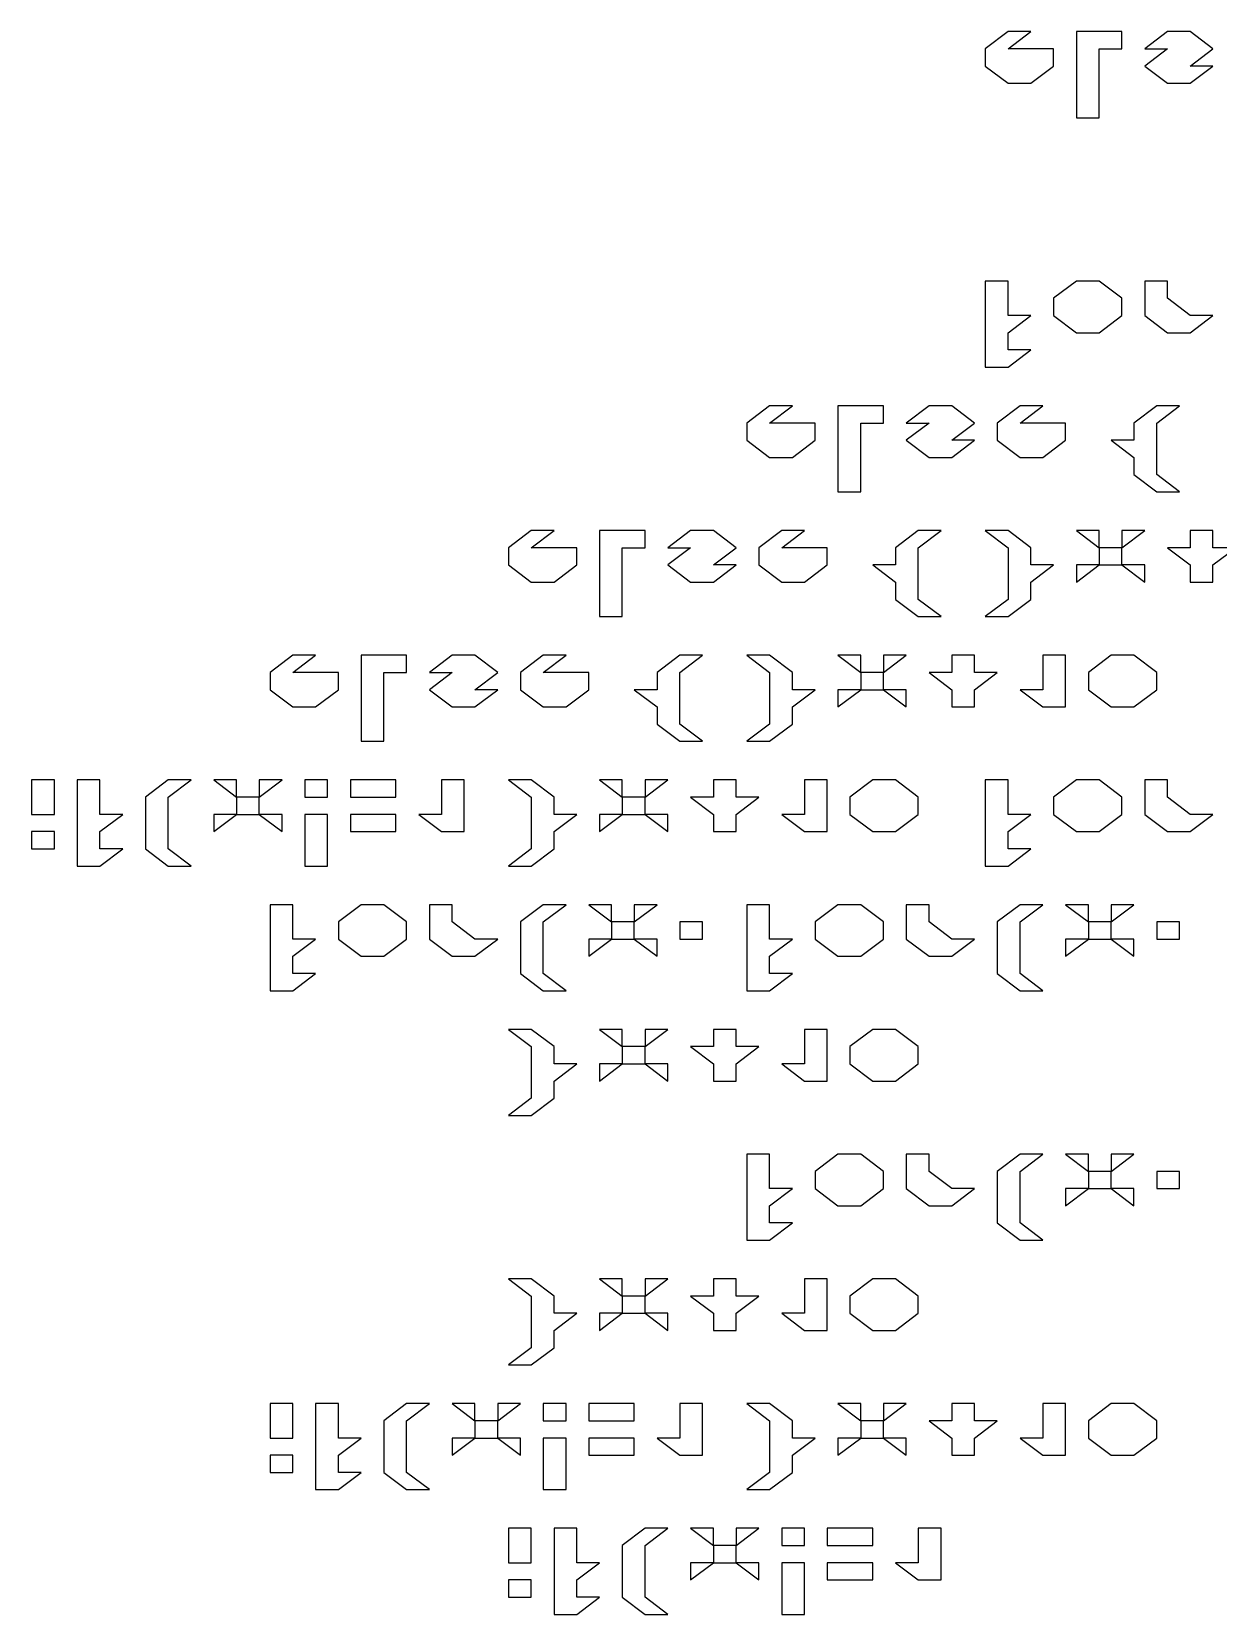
# Model space of a CAD drawing. Header units: metres. Extents: x 5 to 1205, y 4 to 740.
# Drawn here: x 5 to 557, y 4 to 740 of the extents above; entities that cross this region are included whole.
import ezdxf

# ---------------------------------------------------------------- set-up
doc = ezdxf.new("R2010")
doc.units = ezdxf.units.M

msp = doc.modelspace()

# ---------------------------------------------------------------- linework, layer by layer
for p, q in [((459.5227, 740), (448.9318, 732)), ((459.5227, 732), (470.11362, 740)), ((470.11362, 740), (459.5227, 740)), ((512.4773, 740), (491.29544, 740)), ((491.29544, 740), (491.29544, 700)), ((512.4773, 732), (512.4773, 740)), ((533.6591, 740), (523.0682, 732)), ((544.25, 740), (533.6591, 740)), ((554.8409, 732), (544.25, 740)), ((448.9318, 732), (448.9318, 724)), ((480.70453, 732), (459.5227, 732)), ((480.70453, 724), (480.70453, 732)), ((501.88632, 700), (501.88632, 732)), ((501.88632, 732), (512.4773, 732)), ((523.0682, 732), (533.6591, 732)), ((533.6591, 732), (523.0682, 724)), ((544.25, 724), (554.8409, 732)), ((448.9318, 724), (459.5227, 716)), ((470.11362, 716), (480.70453, 724)), ((523.0682, 724), (533.6591, 716)), ((544.25, 716), (554.8409, 724)), ((554.8409, 724), (544.25, 724)), ((459.5227, 716), (470.11362, 716)), ((533.6591, 716), (544.25, 716)), ((491.29544, 700), (501.88632, 700)), ((459.5227, 624), (448.9318, 624)), ((448.9318, 624), (448.9318, 584)), ((459.5227, 608), (459.5227, 624)), ((491.29544, 624), (480.70453, 616)), ((501.88632, 624), (491.29544, 624)), ((512.4773, 616), (501.88632, 624)), ((533.6591, 624), (523.0682, 624)), ((523.0682, 624), (523.0682, 608)), ((533.6591, 616), (533.6591, 624)), ((480.70453, 616), (480.70453, 608)), ((512.4773, 608), (512.4773, 616)), ((544.25, 608), (533.6591, 616)), ((459.5227, 600), (470.11362, 608)), ((470.11362, 608), (459.5227, 608)), ((480.70453, 608), (491.29544, 600)), ((501.88632, 600), (512.4773, 608)), ((523.0682, 608), (533.6591, 600)), ((544.25, 600), (554.8409, 608)), ((554.8409, 608), (544.25, 608)), ((459.5227, 592), (459.5227, 600)), ((491.29544, 600), (501.88632, 600)), ((533.6591, 600), (544.25, 600)), ((459.5227, 584), (470.11362, 592)), ((470.11362, 592), (459.5227, 592)), ((448.9318, 584), (459.5227, 584)), ((348.61362, 566), (338.0227, 558)), ((348.61362, 558), (359.20453, 566)), ((359.20453, 566), (348.61362, 566)), ((401.56815, 566), (380.38635, 566)), ((380.38635, 566), (380.38635, 526)), ((401.56815, 558), (401.56815, 566)), ((422.74997, 566), (412.15906, 558)), ((433.34088, 566), (422.74997, 566)), ((443.9318, 558), (433.34088, 566)), ((465.11362, 566), (454.5227, 558)), ((465.11362, 558), (475.70453, 566)), ((475.70453, 566), (465.11362, 566)), ((528.6591, 566), (518.0682, 558)), ((528.6591, 558), (539.25, 566)), ((539.25, 566), (528.6591, 566)), ((338.0227, 558), (338.0227, 550)), ((369.79544, 558), (348.61362, 558)), ((369.79544, 550), (369.79544, 558)), ((390.97726, 526), (390.97726, 558)), ((390.97726, 558), (401.56815, 558)), ((412.15906, 558), (422.74997, 558)), ((422.74997, 558), (412.15906, 550)), ((433.34088, 550), (443.9318, 558)), ((454.5227, 558), (454.5227, 550)), ((486.29544, 558), (465.11362, 558)), ((486.29544, 550), (486.29544, 558)), ((518.0682, 558), (518.0682, 550)), ((528.6591, 534), (528.6591, 558)), ((338.0227, 550), (348.61362, 542)), ((359.20453, 542), (369.79544, 550)), ((412.15906, 550), (422.74997, 542)), ((433.34088, 542), (443.9318, 550)), ((443.9318, 550), (433.34088, 550)), ((454.5227, 550), (465.11362, 542)), ((475.70453, 542), (486.29544, 550)), ((518.0682, 550), (507.47726, 550)), ((507.47726, 550), (518.0682, 542)), ((348.61362, 542), (359.20453, 542)), ((422.74997, 542), (433.34088, 542)), ((465.11362, 542), (475.70453, 542)), ((518.0682, 542), (518.0682, 534)), ((518.0682, 534), (528.6591, 526)), ((539.25, 526), (528.6591, 534)), ((380.38635, 526), (390.97726, 526)), ((528.6591, 526), (539.25, 526)), ((237.70454, 508), (227.11363, 500)), ((237.70454, 500), (248.29546, 508)), ((248.29546, 508), (237.70454, 508)), ((290.6591, 508), (269.47726, 508)), ((269.47726, 508), (269.47726, 468)), ((290.6591, 500), (290.6591, 508)), ((311.84088, 508), (301.24997, 500)), ((322.4318, 508), (311.84088, 508)), ((333.0227, 500), (322.4318, 508)), ((354.20453, 508), (343.61362, 500)), ((354.20453, 500), (364.79544, 508)), ((364.79544, 508), (354.20453, 508)), ((417.74997, 508), (407.1591, 500)), ((417.74997, 500), (428.34088, 508)), ((428.34088, 508), (417.74997, 508)), ((459.5227, 508), (448.9318, 508)), ((448.9318, 508), (459.5227, 500)), ((470.11362, 500), (459.5227, 508)), ((501.88632, 508), (491.29544, 508)), ((491.29544, 508), (501.88632, 500)), ((501.88632, 500), (501.88632, 508)), ((512.4773, 500), (523.0682, 508)), ((523.0682, 508), (512.4773, 508)), ((512.4773, 508), (512.4773, 500)), ((554.8409, 508), (544.25, 508)), ((544.25, 508), (544.25, 500)), ((554.8409, 500), (554.8409, 508)), ((227.11363, 500), (227.11363, 492)), ((258.88635, 500), (237.70454, 500)), ((258.88635, 492), (258.88635, 500)), ((280.06815, 468), (280.06815, 500)), ((280.06815, 500), (290.6591, 500)), ((301.24997, 500), (311.84088, 500)), ((311.84088, 500), (301.24997, 492)), ((322.4318, 492), (333.0227, 500)), ((343.61362, 500), (343.61362, 492)), ((375.38632, 500), (354.20453, 500)), ((375.38632, 492), (375.38632, 500)), ((407.1591, 500), (407.1591, 492)), ((417.74997, 476), (417.74997, 500)), ((459.5227, 500), (459.5227, 476)), ((470.11362, 492), (470.11362, 500)), ((512.4773, 500), (501.88632, 500)), ((501.88632, 500), (501.88632, 492)), ((512.4773, 492), (512.4773, 500)), ((544.25, 500), (533.6591, 500)), ((533.6591, 500), (544.25, 492)), ((554.8409, 492), (565.4318, 500)), ((565.4318, 500), (554.8409, 500)), ((227.11363, 492), (237.70454, 484)), ((248.29546, 484), (258.88635, 492)), ((301.24997, 492), (311.84088, 484)), ((322.4318, 484), (333.0227, 492)), ((333.0227, 492), (322.4318, 492)), ((343.61362, 492), (354.20453, 484)), ((364.79544, 484), (375.38632, 492)), ((407.1591, 492), (396.56815, 492)), ((396.56815, 492), (407.1591, 484)), ((470.11362, 484), (480.70453, 492)), ((480.70453, 492), (470.11362, 492)), ((491.29544, 484), (501.88632, 492)), ((501.88632, 492), (491.29544, 492)), ((491.29544, 492), (491.29544, 484)), ((501.88632, 492), (512.4773, 492)), ((512.4773, 492), (523.0682, 484)), ((523.0682, 492), (512.4773, 492)), ((523.0682, 484), (523.0682, 492)), ((544.25, 492), (544.25, 484)), ((554.8409, 484), (554.8409, 492)), ((237.70454, 484), (248.29546, 484)), ((311.84088, 484), (322.4318, 484)), ((354.20453, 484), (364.79544, 484)), ((407.1591, 484), (407.1591, 476)), ((470.11362, 476), (470.11362, 484)), ((544.25, 484), (554.8409, 484)), ((407.1591, 476), (417.74997, 468)), ((428.34088, 468), (417.74997, 476)), ((459.5227, 476), (448.9318, 468)), ((459.5227, 468), (470.11362, 476)), ((269.47726, 468), (280.06815, 468)), ((417.74997, 468), (428.34088, 468)), ((448.9318, 468), (459.5227, 468)), ((126.79546, 450), (116.20454, 442)), ((126.79546, 442), (137.38637, 450)), ((137.38637, 450), (126.79546, 450)), ((179.75, 450), (158.56818, 450)), ((158.56818, 450), (158.56818, 410)), ((179.75, 442), (179.75, 450)), ((200.93181, 450), (190.3409, 442)), ((211.52272, 450), (200.93181, 450)), ((222.11363, 442), (211.52272, 450)), ((243.29546, 450), (232.70454, 442)), ((243.29546, 442), (253.88637, 450)), ((253.88637, 450), (243.29546, 450)), ((306.8409, 450), (296.24997, 442)), ((306.8409, 442), (317.4318, 450)), ((317.4318, 450), (306.8409, 450)), ((348.61362, 450), (338.0227, 450)), ((338.0227, 450), (348.61362, 442)), ((359.20453, 442), (348.61362, 450)), ((390.97726, 450), (380.38635, 450)), ((380.38635, 450), (390.97726, 442)), ((390.97726, 442), (390.97726, 450)), ((401.56815, 442), (412.15906, 450)), ((412.15906, 450), (401.56815, 450)), ((401.56815, 450), (401.56815, 442)), ((443.9318, 450), (433.34088, 450)), ((433.34088, 450), (433.34088, 442)), ((443.9318, 442), (443.9318, 450)), ((486.29544, 450), (475.70453, 450)), ((475.70453, 450), (475.70453, 434)), ((486.29544, 426), (486.29544, 450)), ((507.47726, 450), (496.88632, 442)), ((518.0682, 450), (507.47726, 450)), ((528.6591, 442), (518.0682, 450)), ((116.20454, 442), (116.20454, 434)), ((147.97728, 442), (126.79546, 442)), ((147.97728, 434), (147.97728, 442)), ((169.15909, 410), (169.15909, 442)), ((169.15909, 442), (179.75, 442)), ((190.3409, 442), (200.93181, 442)), ((200.93181, 442), (190.3409, 434)), ((211.52272, 434), (222.11363, 442)), ((232.70454, 442), (232.70454, 434)), ((264.47726, 442), (243.29546, 442)), ((264.47726, 434), (264.47726, 442)), ((296.24997, 442), (296.24997, 434)), ((306.8409, 418), (306.8409, 442)), ((348.61362, 442), (348.61362, 418)), ((359.20453, 434), (359.20453, 442)), ((401.56815, 442), (390.97726, 442)), ((390.97726, 442), (390.97726, 434)), ((401.56815, 434), (401.56815, 442)), ((433.34088, 442), (422.74997, 442)), ((422.74997, 442), (433.34088, 434)), ((443.9318, 434), (454.5227, 442)), ((454.5227, 442), (443.9318, 442)), ((496.88632, 442), (496.88632, 434)), ((528.6591, 434), (528.6591, 442)), ((116.20454, 434), (126.79546, 426)), ((137.38637, 426), (147.97728, 434)), ((190.3409, 434), (200.93181, 426)), ((211.52272, 426), (222.11363, 434)), ((222.11363, 434), (211.52272, 434)), ((232.70454, 434), (243.29546, 426)), ((253.88637, 426), (264.47726, 434)), ((296.24997, 434), (285.6591, 434)), ((285.6591, 434), (296.24997, 426)), ((359.20453, 426), (369.79544, 434)), ((369.79544, 434), (359.20453, 434)), ((380.38635, 426), (390.97726, 434)), ((390.97726, 434), (380.38635, 434)), ((380.38635, 434), (380.38635, 426)), ((390.97726, 434), (401.56815, 434)), ((401.56815, 434), (412.15906, 426)), ((412.15906, 434), (401.56815, 434)), ((412.15906, 426), (412.15906, 434)), ((433.34088, 434), (433.34088, 426)), ((443.9318, 426), (443.9318, 434)), ((475.70453, 434), (465.11362, 434)), ((465.11362, 434), (475.70453, 426)), ((496.88632, 434), (507.47726, 426)), ((518.0682, 426), (528.6591, 434)), ((126.79546, 426), (137.38637, 426)), ((200.93181, 426), (211.52272, 426)), ((243.29546, 426), (253.88637, 426)), ((296.24997, 426), (296.24997, 418)), ((359.20453, 418), (359.20453, 426)), ((433.34088, 426), (443.9318, 426)), ((475.70453, 426), (486.29544, 426)), ((507.47726, 426), (518.0682, 426)), ((296.24997, 418), (306.8409, 410)), ((317.4318, 410), (306.8409, 418)), ((348.61362, 418), (338.0227, 410)), ((348.61362, 410), (359.20453, 418)), ((158.56818, 410), (169.15909, 410)), ((306.8409, 410), (317.4318, 410)), ((338.0227, 410), (348.61362, 410)), ((15.88636, 392), (5.29545, 392)), ((5.29545, 392), (5.29545, 376)), ((15.88636, 376), (15.88636, 392)), ((37.06818, 392), (26.47727, 392)), ((26.47727, 392), (26.47727, 352)), ((37.06818, 376), (37.06818, 392)), ((68.84091, 392), (58.25, 384)), ((68.84091, 384), (79.43182, 392)), ((79.43182, 392), (68.84091, 392)), ((100.61364, 392), (90.02273, 392)), ((90.02273, 392), (100.61364, 384)), ((100.61364, 384), (100.61364, 392)), ((111.20454, 384), (121.79546, 392)), ((121.79546, 392), (111.20454, 392)), ((111.20454, 392), (111.20454, 384)), ((142.97728, 392), (132.38637, 392)), ((132.38637, 392), (132.38637, 384)), ((142.97728, 384), (142.97728, 392)), ((174.75, 392), (153.56818, 392)), ((153.56818, 392), (153.56818, 384)), ((174.75, 384), (174.75, 392)), ((206.52272, 392), (195.93182, 392)), ((195.93182, 392), (195.93182, 376)), ((206.52272, 368), (206.52272, 392)), ((237.70454, 392), (227.11363, 392)), ((227.11363, 392), (237.70454, 384)), ((248.29546, 384), (237.70454, 392)), ((280.06815, 392), (269.47726, 392)), ((269.47726, 392), (280.06815, 384)), ((280.06815, 384), (280.06815, 392)), ((290.6591, 384), (301.24997, 392)), ((301.24997, 392), (290.6591, 392)), ((290.6591, 392), (290.6591, 384)), ((333.0227, 392), (322.4318, 392)), ((322.4318, 392), (322.4318, 384)), ((333.0227, 384), (333.0227, 392)), ((375.38632, 392), (364.79544, 392)), ((364.79544, 392), (364.79544, 376)), ((375.38632, 368), (375.38632, 392)), ((396.56815, 392), (385.97726, 384)), ((407.1591, 392), (396.56815, 392)), ((417.74997, 384), (407.1591, 392)), ((459.5227, 392), (448.9318, 392)), ((448.9318, 392), (448.9318, 352)), ((459.5227, 376), (459.5227, 392)), ((491.29544, 392), (480.70453, 384)), ((501.88632, 392), (491.29544, 392)), ((512.4773, 384), (501.88632, 392)), ((533.6591, 392), (523.0682, 392)), ((523.0682, 392), (523.0682, 376)), ((533.6591, 384), (533.6591, 392)), ((58.25, 384), (58.25, 360)), ((68.84091, 360), (68.84091, 384)), ((111.20454, 384), (100.61364, 384)), ((100.61364, 384), (100.61364, 376)), ((111.20454, 376), (111.20454, 384)), ((132.38637, 384), (142.97728, 384)), ((153.56818, 384), (174.75, 384)), ((237.70454, 384), (237.70454, 360)), ((248.29546, 376), (248.29546, 384)), ((290.6591, 384), (280.06815, 384)), ((280.06815, 384), (280.06815, 376)), ((290.6591, 376), (290.6591, 384)), ((322.4318, 384), (311.84088, 384)), ((311.84088, 384), (322.4318, 376)), ((333.0227, 376), (343.61362, 384)), ((343.61362, 384), (333.0227, 384)), ((385.97726, 384), (385.97726, 376)), ((417.74997, 376), (417.74997, 384)), ((480.70453, 384), (480.70453, 376)), ((512.4773, 376), (512.4773, 384)), ((544.25, 376), (533.6591, 384)), ((5.29545, 376), (15.88636, 376)), ((37.06818, 368), (47.65909, 376)), ((47.65909, 376), (37.06818, 376)), ((90.02273, 368), (100.61364, 376)), ((100.61364, 376), (90.02273, 376)), ((90.02273, 376), (90.02273, 368)), ((100.61364, 376), (111.20454, 376)), ((111.20454, 376), (121.79546, 368)), ((121.79546, 376), (111.20454, 376)), ((121.79546, 368), (121.79546, 376)), ((142.97728, 376), (132.38637, 376)), ((132.38637, 376), (132.38637, 352)), ((142.97728, 352), (142.97728, 376)), ((174.75, 376), (153.56818, 376)), ((153.56818, 376), (153.56818, 368)), ((174.75, 368), (174.75, 376)), ((195.93182, 376), (185.34091, 376)), ((185.34091, 376), (195.93182, 368)), ((248.29546, 368), (258.88635, 376)), ((258.88635, 376), (248.29546, 376)), ((269.47726, 368), (280.06815, 376)), ((280.06815, 376), (269.47726, 376)), ((269.47726, 376), (269.47726, 368)), ((280.06815, 376), (290.6591, 376)), ((290.6591, 376), (301.24997, 368)), ((301.24997, 376), (290.6591, 376)), ((301.24997, 368), (301.24997, 376)), ((322.4318, 376), (322.4318, 368)), ((333.0227, 368), (333.0227, 376)), ((364.79544, 376), (354.20453, 376)), ((354.20453, 376), (364.79544, 368)), ((385.97726, 376), (396.56815, 368)), ((407.1591, 368), (417.74997, 376)), ((459.5227, 368), (470.11362, 376)), ((470.11362, 376), (459.5227, 376)), ((480.70453, 376), (491.29544, 368)), ((501.88632, 368), (512.4773, 376)), ((523.0682, 376), (533.6591, 368)), ((544.25, 368), (554.8409, 376)), ((554.8409, 376), (544.25, 376)), ((15.88636, 368), (5.29545, 368)), ((5.29545, 368), (5.29545, 360)), ((15.88636, 360), (15.88636, 368)), ((37.06818, 360), (37.06818, 368)), ((153.56818, 368), (174.75, 368)), ((195.93182, 368), (206.52272, 368)), ((248.29546, 360), (248.29546, 368)), ((322.4318, 368), (333.0227, 368)), ((364.79544, 368), (375.38632, 368)), ((396.56815, 368), (407.1591, 368)), ((459.5227, 360), (459.5227, 368)), ((491.29544, 368), (501.88632, 368)), ((533.6591, 368), (544.25, 368)), ((5.29545, 360), (15.88636, 360)), ((37.06818, 352), (47.65909, 360)), ((47.65909, 360), (37.06818, 360)), ((58.25, 360), (68.84091, 352)), ((79.43182, 352), (68.84091, 360)), ((237.70454, 360), (227.11363, 352)), ((237.70454, 352), (248.29546, 360)), ((459.5227, 352), (470.11362, 360)), ((470.11362, 360), (459.5227, 360)), ((26.47727, 352), (37.06818, 352)), ((68.84091, 352), (79.43182, 352)), ((132.38637, 352), (142.97728, 352)), ((227.11363, 352), (237.70454, 352)), ((448.9318, 352), (459.5227, 352)), ((126.79546, 334), (116.20454, 334)), ((116.20454, 334), (116.20454, 294)), ((126.79546, 318), (126.79546, 334)), ((158.56818, 334), (147.97728, 326)), ((169.15909, 334), (158.56818, 334)), ((179.75, 326), (169.15909, 334)), ((200.93181, 334), (190.3409, 334)), ((190.3409, 334), (190.3409, 318)), ((200.93181, 326), (200.93181, 334)), ((243.29546, 334), (232.70454, 326)), ((243.29546, 326), (253.88637, 334)), ((253.88637, 334), (243.29546, 334)), ((275.06815, 334), (264.47726, 334)), ((264.47726, 334), (275.06815, 326)), ((275.06815, 326), (275.06815, 334)), ((285.6591, 326), (296.24997, 334)), ((296.24997, 334), (285.6591, 334)), ((285.6591, 334), (285.6591, 326)), ((348.61362, 334), (338.0227, 334)), ((338.0227, 334), (338.0227, 294)), ((348.61362, 318), (348.61362, 334)), ((380.38635, 334), (369.79544, 326)), ((390.97726, 334), (380.38635, 334)), ((401.56815, 326), (390.97726, 334)), ((422.74997, 334), (412.15906, 334)), ((412.15906, 334), (412.15906, 318)), ((422.74997, 326), (422.74997, 334)), ((465.11362, 334), (454.5227, 326)), ((465.11362, 326), (475.70453, 334)), ((475.70453, 334), (465.11362, 334)), ((496.88632, 334), (486.29544, 334)), ((486.29544, 334), (496.88632, 326)), ((496.88632, 326), (496.88632, 334)), ((507.47726, 326), (518.0682, 334)), ((518.0682, 334), (507.47726, 334)), ((507.47726, 334), (507.47726, 326)), ((147.97728, 326), (147.97728, 318)), ((179.75, 318), (179.75, 326)), ((211.52272, 318), (200.93181, 326)), ((232.70454, 326), (232.70454, 302)), ((243.29546, 302), (243.29546, 326)), ((285.6591, 326), (275.06815, 326)), ((275.06815, 326), (275.06815, 318)), ((285.6591, 318), (285.6591, 326)), ((317.4318, 326), (306.8409, 326)), ((306.8409, 326), (306.8409, 318)), ((317.4318, 318), (317.4318, 326)), ((369.79544, 326), (369.79544, 318)), ((401.56815, 318), (401.56815, 326)), ((433.34088, 318), (422.74997, 326)), ((454.5227, 326), (454.5227, 302)), ((465.11362, 302), (465.11362, 326)), ((507.47726, 326), (496.88632, 326)), ((496.88632, 326), (496.88632, 318)), ((507.47726, 318), (507.47726, 326)), ((539.25, 326), (528.6591, 326)), ((528.6591, 326), (528.6591, 318)), ((539.25, 318), (539.25, 326)), ((126.79546, 310), (137.38637, 318)), ((137.38637, 318), (126.79546, 318)), ((147.97728, 318), (158.56818, 310)), ((169.15909, 310), (179.75, 318)), ((190.3409, 318), (200.93181, 310)), ((211.52272, 310), (222.11363, 318)), ((222.11363, 318), (211.52272, 318)), ((264.47726, 310), (275.06815, 318)), ((275.06815, 318), (264.47726, 318)), ((264.47726, 318), (264.47726, 310)), ((275.06815, 318), (285.6591, 318)), ((285.6591, 318), (296.24997, 310)), ((296.24997, 318), (285.6591, 318)), ((296.24997, 310), (296.24997, 318)), ((306.8409, 318), (317.4318, 318)), ((348.61362, 310), (359.20453, 318)), ((359.20453, 318), (348.61362, 318)), ((369.79544, 318), (380.38635, 310)), ((390.97726, 310), (401.56815, 318)), ((412.15906, 318), (422.74997, 310)), ((433.34088, 310), (443.9318, 318)), ((443.9318, 318), (433.34088, 318)), ((486.29544, 310), (496.88632, 318)), ((496.88632, 318), (486.29544, 318)), ((486.29544, 318), (486.29544, 310)), ((496.88632, 318), (507.47726, 318)), ((507.47726, 318), (518.0682, 310)), ((518.0682, 318), (507.47726, 318)), ((518.0682, 310), (518.0682, 318)), ((528.6591, 318), (539.25, 318)), ((126.79546, 302), (126.79546, 310)), ((158.56818, 310), (169.15909, 310)), ((200.93181, 310), (211.52272, 310)), ((348.61362, 302), (348.61362, 310)), ((380.38635, 310), (390.97726, 310)), ((422.74997, 310), (433.34088, 310)), ((126.79546, 294), (137.38637, 302)), ((137.38637, 302), (126.79546, 302)), ((232.70454, 302), (243.29546, 294)), ((253.88637, 294), (243.29546, 302)), ((348.61362, 294), (359.20453, 302)), ((359.20453, 302), (348.61362, 302)), ((454.5227, 302), (465.11362, 294)), ((475.70453, 294), (465.11362, 302)), ((116.20454, 294), (126.79546, 294)), ((243.29546, 294), (253.88637, 294)), ((338.0227, 294), (348.61362, 294)), ((465.11362, 294), (475.70453, 294)), ((237.70454, 276), (227.11363, 276)), ((227.11363, 276), (237.70454, 268)), ((248.29546, 268), (237.70454, 276)), ((280.06815, 276), (269.47726, 276)), ((269.47726, 276), (280.06815, 268)), ((280.06815, 268), (280.06815, 276)), ((290.6591, 268), (301.24997, 276)), ((301.24997, 276), (290.6591, 276)), ((290.6591, 276), (290.6591, 268)), ((333.0227, 276), (322.4318, 276)), ((322.4318, 276), (322.4318, 268)), ((333.0227, 268), (333.0227, 276)), ((375.38632, 276), (364.79544, 276)), ((364.79544, 276), (364.79544, 260)), ((375.38632, 252), (375.38632, 276)), ((396.56815, 276), (385.97726, 268)), ((407.1591, 276), (396.56815, 276)), ((417.74997, 268), (407.1591, 276)), ((237.70454, 268), (237.70454, 244)), ((248.29546, 260), (248.29546, 268)), ((290.6591, 268), (280.06815, 268)), ((280.06815, 268), (280.06815, 260)), ((290.6591, 260), (290.6591, 268)), ((322.4318, 268), (311.84088, 268)), ((311.84088, 268), (322.4318, 260)), ((333.0227, 260), (343.61362, 268)), ((343.61362, 268), (333.0227, 268)), ((385.97726, 268), (385.97726, 260)), ((417.74997, 260), (417.74997, 268)), ((248.29546, 252), (258.88635, 260)), ((258.88635, 260), (248.29546, 260)), ((269.47726, 252), (280.06815, 260)), ((280.06815, 260), (269.47726, 260)), ((269.47726, 260), (269.47726, 252)), ((280.06815, 260), (290.6591, 260)), ((290.6591, 260), (301.24997, 252)), ((301.24997, 260), (290.6591, 260)), ((301.24997, 252), (301.24997, 260)), ((322.4318, 260), (322.4318, 252)), ((333.0227, 252), (333.0227, 260)), ((364.79544, 260), (354.20453, 260)), ((354.20453, 260), (364.79544, 252)), ((385.97726, 260), (396.56815, 252)), ((407.1591, 252), (417.74997, 260)), ((248.29546, 244), (248.29546, 252)), ((322.4318, 252), (333.0227, 252)), ((364.79544, 252), (375.38632, 252)), ((396.56815, 252), (407.1591, 252)), ((237.70454, 244), (227.11363, 236)), ((237.70454, 236), (248.29546, 244)), ((227.11363, 236), (237.70454, 236)), ((348.61362, 218), (338.0227, 218)), ((338.0227, 218), (338.0227, 178)), ((348.61362, 202), (348.61362, 218)), ((380.38635, 218), (369.79544, 210)), ((390.97726, 218), (380.38635, 218)), ((401.56815, 210), (390.97726, 218)), ((422.74997, 218), (412.15906, 218)), ((412.15906, 218), (412.15906, 202)), ((422.74997, 210), (422.74997, 218)), ((465.11362, 218), (454.5227, 210)), ((465.11362, 210), (475.70453, 218)), ((475.70453, 218), (465.11362, 218)), ((496.88632, 218), (486.29544, 218)), ((486.29544, 218), (496.88632, 210)), ((496.88632, 210), (496.88632, 218)), ((507.47726, 210), (518.0682, 218)), ((518.0682, 218), (507.47726, 218)), ((507.47726, 218), (507.47726, 210)), ((369.79544, 210), (369.79544, 202)), ((401.56815, 202), (401.56815, 210)), ((433.34088, 202), (422.74997, 210)), ((454.5227, 210), (454.5227, 186)), ((465.11362, 186), (465.11362, 210)), ((507.47726, 210), (496.88632, 210)), ((496.88632, 210), (496.88632, 202)), ((507.47726, 202), (507.47726, 210)), ((539.25, 210), (528.6591, 210)), ((528.6591, 210), (528.6591, 202)), ((539.25, 202), (539.25, 210)), ((348.61362, 194), (359.20453, 202)), ((359.20453, 202), (348.61362, 202)), ((369.79544, 202), (380.38635, 194)), ((390.97726, 194), (401.56815, 202)), ((412.15906, 202), (422.74997, 194)), ((433.34088, 194), (443.9318, 202)), ((443.9318, 202), (433.34088, 202)), ((486.29544, 194), (496.88632, 202)), ((496.88632, 202), (486.29544, 202)), ((486.29544, 202), (486.29544, 194)), ((496.88632, 202), (507.47726, 202)), ((507.47726, 202), (518.0682, 194)), ((518.0682, 202), (507.47726, 202)), ((518.0682, 194), (518.0682, 202)), ((528.6591, 202), (539.25, 202)), ((348.61362, 186), (348.61362, 194)), ((380.38635, 194), (390.97726, 194)), ((422.74997, 194), (433.34088, 194)), ((348.61362, 178), (359.20453, 186)), ((359.20453, 186), (348.61362, 186)), ((454.5227, 186), (465.11362, 178)), ((475.70453, 178), (465.11362, 186)), ((338.0227, 178), (348.61362, 178)), ((465.11362, 178), (475.70453, 178)), ((237.70454, 160), (227.11363, 160)), ((227.11363, 160), (237.70454, 152)), ((248.29546, 152), (237.70454, 160)), ((280.06815, 160), (269.47726, 160)), ((269.47726, 160), (280.06815, 152)), ((280.06815, 152), (280.06815, 160)), ((290.6591, 152), (301.24997, 160)), ((301.24997, 160), (290.6591, 160)), ((290.6591, 160), (290.6591, 152)), ((333.0227, 160), (322.4318, 160)), ((322.4318, 160), (322.4318, 152)), ((333.0227, 152), (333.0227, 160)), ((375.38632, 160), (364.79544, 160)), ((364.79544, 160), (364.79544, 144)), ((375.38632, 136), (375.38632, 160)), ((396.56815, 160), (385.97726, 152)), ((407.1591, 160), (396.56815, 160)), ((417.74997, 152), (407.1591, 160)), ((237.70454, 152), (237.70454, 128)), ((248.29546, 144), (248.29546, 152)), ((290.6591, 152), (280.06815, 152)), ((280.06815, 152), (280.06815, 144)), ((290.6591, 144), (290.6591, 152)), ((322.4318, 152), (311.84088, 152)), ((311.84088, 152), (322.4318, 144)), ((333.0227, 144), (343.61362, 152)), ((343.61362, 152), (333.0227, 152)), ((385.97726, 152), (385.97726, 144)), ((417.74997, 144), (417.74997, 152)), ((248.29546, 136), (258.88635, 144)), ((258.88635, 144), (248.29546, 144)), ((269.47726, 136), (280.06815, 144)), ((280.06815, 144), (269.47726, 144)), ((269.47726, 144), (269.47726, 136)), ((280.06815, 144), (290.6591, 144)), ((290.6591, 144), (301.24997, 136)), ((301.24997, 144), (290.6591, 144)), ((301.24997, 136), (301.24997, 144)), ((322.4318, 144), (322.4318, 136)), ((333.0227, 136), (333.0227, 144)), ((364.79544, 144), (354.20453, 144)), ((354.20453, 144), (364.79544, 136)), ((385.97726, 144), (396.56815, 136)), ((407.1591, 136), (417.74997, 144)), ((248.29546, 128), (248.29546, 136)), ((322.4318, 136), (333.0227, 136)), ((364.79544, 136), (375.38632, 136)), ((396.56815, 136), (407.1591, 136)), ((237.70454, 128), (227.11363, 120)), ((237.70454, 120), (248.29546, 128)), ((227.11363, 120), (237.70454, 120)), ((126.79546, 102), (116.20454, 102)), ((116.20454, 102), (116.20454, 86)), ((126.79546, 86), (126.79546, 102)), ((147.97728, 102), (137.38637, 102)), ((137.38637, 102), (137.38637, 62)), ((147.97728, 86), (147.97728, 102)), ((179.75, 102), (169.15909, 94)), ((179.75, 94), (190.3409, 102)), ((190.3409, 102), (179.75, 102)), ((211.52272, 102), (200.93181, 102)), ((200.93181, 102), (211.52272, 94)), ((211.52272, 94), (211.52272, 102)), ((222.11363, 94), (232.70454, 102)), ((232.70454, 102), (222.11363, 102)), ((222.11363, 102), (222.11363, 94)), ((253.88637, 102), (243.29546, 102)), ((243.29546, 102), (243.29546, 94)), ((253.88637, 94), (253.88637, 102)), ((285.6591, 102), (264.47726, 102)), ((264.47726, 102), (264.47726, 94)), ((285.6591, 94), (285.6591, 102)), ((317.4318, 102), (306.8409, 102)), ((306.8409, 102), (306.8409, 86)), ((317.4318, 78), (317.4318, 102)), ((348.61362, 102), (338.0227, 102)), ((338.0227, 102), (348.61362, 94)), ((359.20453, 94), (348.61362, 102)), ((390.97726, 102), (380.38635, 102)), ((380.38635, 102), (390.97726, 94)), ((390.97726, 94), (390.97726, 102)), ((401.56815, 94), (412.15906, 102)), ((412.15906, 102), (401.56815, 102)), ((401.56815, 102), (401.56815, 94)), ((443.9318, 102), (433.34088, 102)), ((433.34088, 102), (433.34088, 94)), ((443.9318, 94), (443.9318, 102)), ((486.29544, 102), (475.70453, 102)), ((475.70453, 102), (475.70453, 86)), ((486.29544, 78), (486.29544, 102)), ((507.47726, 102), (496.88632, 94)), ((518.0682, 102), (507.47726, 102)), ((528.6591, 94), (518.0682, 102)), ((169.15909, 94), (169.15909, 70)), ((179.75, 70), (179.75, 94)), ((222.11363, 94), (211.52272, 94)), ((211.52272, 94), (211.52272, 86)), ((222.11363, 86), (222.11363, 94)), ((243.29546, 94), (253.88637, 94)), ((264.47726, 94), (285.6591, 94)), ((348.61362, 94), (348.61362, 70)), ((359.20453, 86), (359.20453, 94)), ((401.56815, 94), (390.97726, 94)), ((390.97726, 94), (390.97726, 86)), ((401.56815, 86), (401.56815, 94)), ((433.34088, 94), (422.74997, 94)), ((422.74997, 94), (433.34088, 86)), ((443.9318, 86), (454.5227, 94)), ((454.5227, 94), (443.9318, 94)), ((496.88632, 94), (496.88632, 86)), ((528.6591, 86), (528.6591, 94)), ((116.20454, 86), (126.79546, 86)), ((147.97728, 78), (158.56818, 86)), ((158.56818, 86), (147.97728, 86)), ((200.93181, 78), (211.52272, 86)), ((211.52272, 86), (200.93181, 86)), ((200.93181, 86), (200.93181, 78)), ((211.52272, 86), (222.11363, 86)), ((222.11363, 86), (232.70454, 78)), ((232.70454, 86), (222.11363, 86)), ((232.70454, 78), (232.70454, 86)), ((253.88637, 86), (243.29546, 86)), ((243.29546, 86), (243.29546, 62)), ((253.88637, 62), (253.88637, 86)), ((285.6591, 86), (264.47726, 86)), ((264.47726, 86), (264.47726, 78)), ((285.6591, 78), (285.6591, 86)), ((306.8409, 86), (296.24997, 86)), ((296.24997, 86), (306.8409, 78)), ((359.20453, 78), (369.79544, 86)), ((369.79544, 86), (359.20453, 86)), ((380.38635, 78), (390.97726, 86)), ((390.97726, 86), (380.38635, 86)), ((380.38635, 86), (380.38635, 78)), ((390.97726, 86), (401.56815, 86)), ((401.56815, 86), (412.15906, 78)), ((412.15906, 86), (401.56815, 86)), ((412.15906, 78), (412.15906, 86)), ((433.34088, 86), (433.34088, 78)), ((443.9318, 78), (443.9318, 86)), ((475.70453, 86), (465.11362, 86)), ((465.11362, 86), (475.70453, 78)), ((496.88632, 86), (507.47726, 78)), ((518.0682, 78), (528.6591, 86)), ((126.79546, 78), (116.20454, 78)), ((116.20454, 78), (116.20454, 70)), ((126.79546, 70), (126.79546, 78)), ((147.97728, 70), (147.97728, 78)), ((264.47726, 78), (285.6591, 78)), ((306.8409, 78), (317.4318, 78)), ((359.20453, 70), (359.20453, 78)), ((433.34088, 78), (443.9318, 78)), ((475.70453, 78), (486.29544, 78)), ((507.47726, 78), (518.0682, 78)), ((116.20454, 70), (126.79546, 70)), ((147.97728, 62), (158.56818, 70)), ((158.56818, 70), (147.97728, 70)), ((169.15909, 70), (179.75, 62)), ((190.3409, 62), (179.75, 70)), ((348.61362, 70), (338.0227, 62)), ((348.61362, 62), (359.20453, 70)), ((137.38637, 62), (147.97728, 62)), ((179.75, 62), (190.3409, 62)), ((243.29546, 62), (253.88637, 62)), ((338.0227, 62), (348.61362, 62)), ((237.70454, 44), (227.11363, 44)), ((227.11363, 44), (227.11363, 28)), ((237.70454, 28), (237.70454, 44)), ((258.88635, 44), (248.29546, 44)), ((248.29546, 44), (248.29546, 4)), ((258.88635, 28), (258.88635, 44)), ((290.6591, 44), (280.06815, 36)), ((290.6591, 36), (301.24997, 44)), ((301.24997, 44), (290.6591, 44)), ((322.4318, 44), (311.84088, 44)), ((311.84088, 44), (322.4318, 36)), ((322.4318, 36), (322.4318, 44)), ((333.0227, 36), (343.61362, 44)), ((343.61362, 44), (333.0227, 44)), ((333.0227, 44), (333.0227, 36)), ((364.79544, 44), (354.20453, 44)), ((354.20453, 44), (354.20453, 36)), ((364.79544, 36), (364.79544, 44)), ((396.56815, 44), (375.38632, 44)), ((375.38632, 44), (375.38632, 36)), ((396.56815, 36), (396.56815, 44)), ((428.34088, 44), (417.74997, 44)), ((417.74997, 44), (417.74997, 28)), ((428.34088, 20), (428.34088, 44)), ((280.06815, 36), (280.06815, 12)), ((290.6591, 12), (290.6591, 36)), ((333.0227, 36), (322.4318, 36)), ((322.4318, 36), (322.4318, 28)), ((333.0227, 28), (333.0227, 36)), ((354.20453, 36), (364.79544, 36)), ((375.38632, 36), (396.56815, 36)), ((227.11363, 28), (237.70454, 28)), ((258.88635, 20), (269.47726, 28)), ((269.47726, 28), (258.88635, 28)), ((311.84088, 20), (322.4318, 28)), ((322.4318, 28), (311.84088, 28)), ((311.84088, 28), (311.84088, 20)), ((322.4318, 28), (333.0227, 28)), ((333.0227, 28), (343.61362, 20)), ((343.61362, 28), (333.0227, 28)), ((343.61362, 20), (343.61362, 28)), ((364.79544, 28), (354.20453, 28)), ((354.20453, 28), (354.20453, 4)), ((364.79544, 4), (364.79544, 28)), ((396.56815, 28), (375.38632, 28)), ((375.38632, 28), (375.38632, 20)), ((396.56815, 20), (396.56815, 28)), ((417.74997, 28), (407.1591, 28)), ((407.1591, 28), (417.74997, 20)), ((237.70454, 20), (227.11363, 20)), ((227.11363, 20), (227.11363, 12)), ((237.70454, 12), (237.70454, 20)), ((258.88635, 12), (258.88635, 20)), ((375.38632, 20), (396.56815, 20)), ((417.74997, 20), (428.34088, 20)), ((227.11363, 12), (237.70454, 12)), ((258.88635, 4), (269.47726, 12)), ((269.47726, 12), (258.88635, 12)), ((280.06815, 12), (290.6591, 4)), ((301.24997, 4), (290.6591, 12)), ((248.29546, 4), (258.88635, 4)), ((290.6591, 4), (301.24997, 4)), ((354.20453, 4), (364.79544, 4))]:
    msp.add_line(p, q)

doc.saveas('drawing.dxf')
